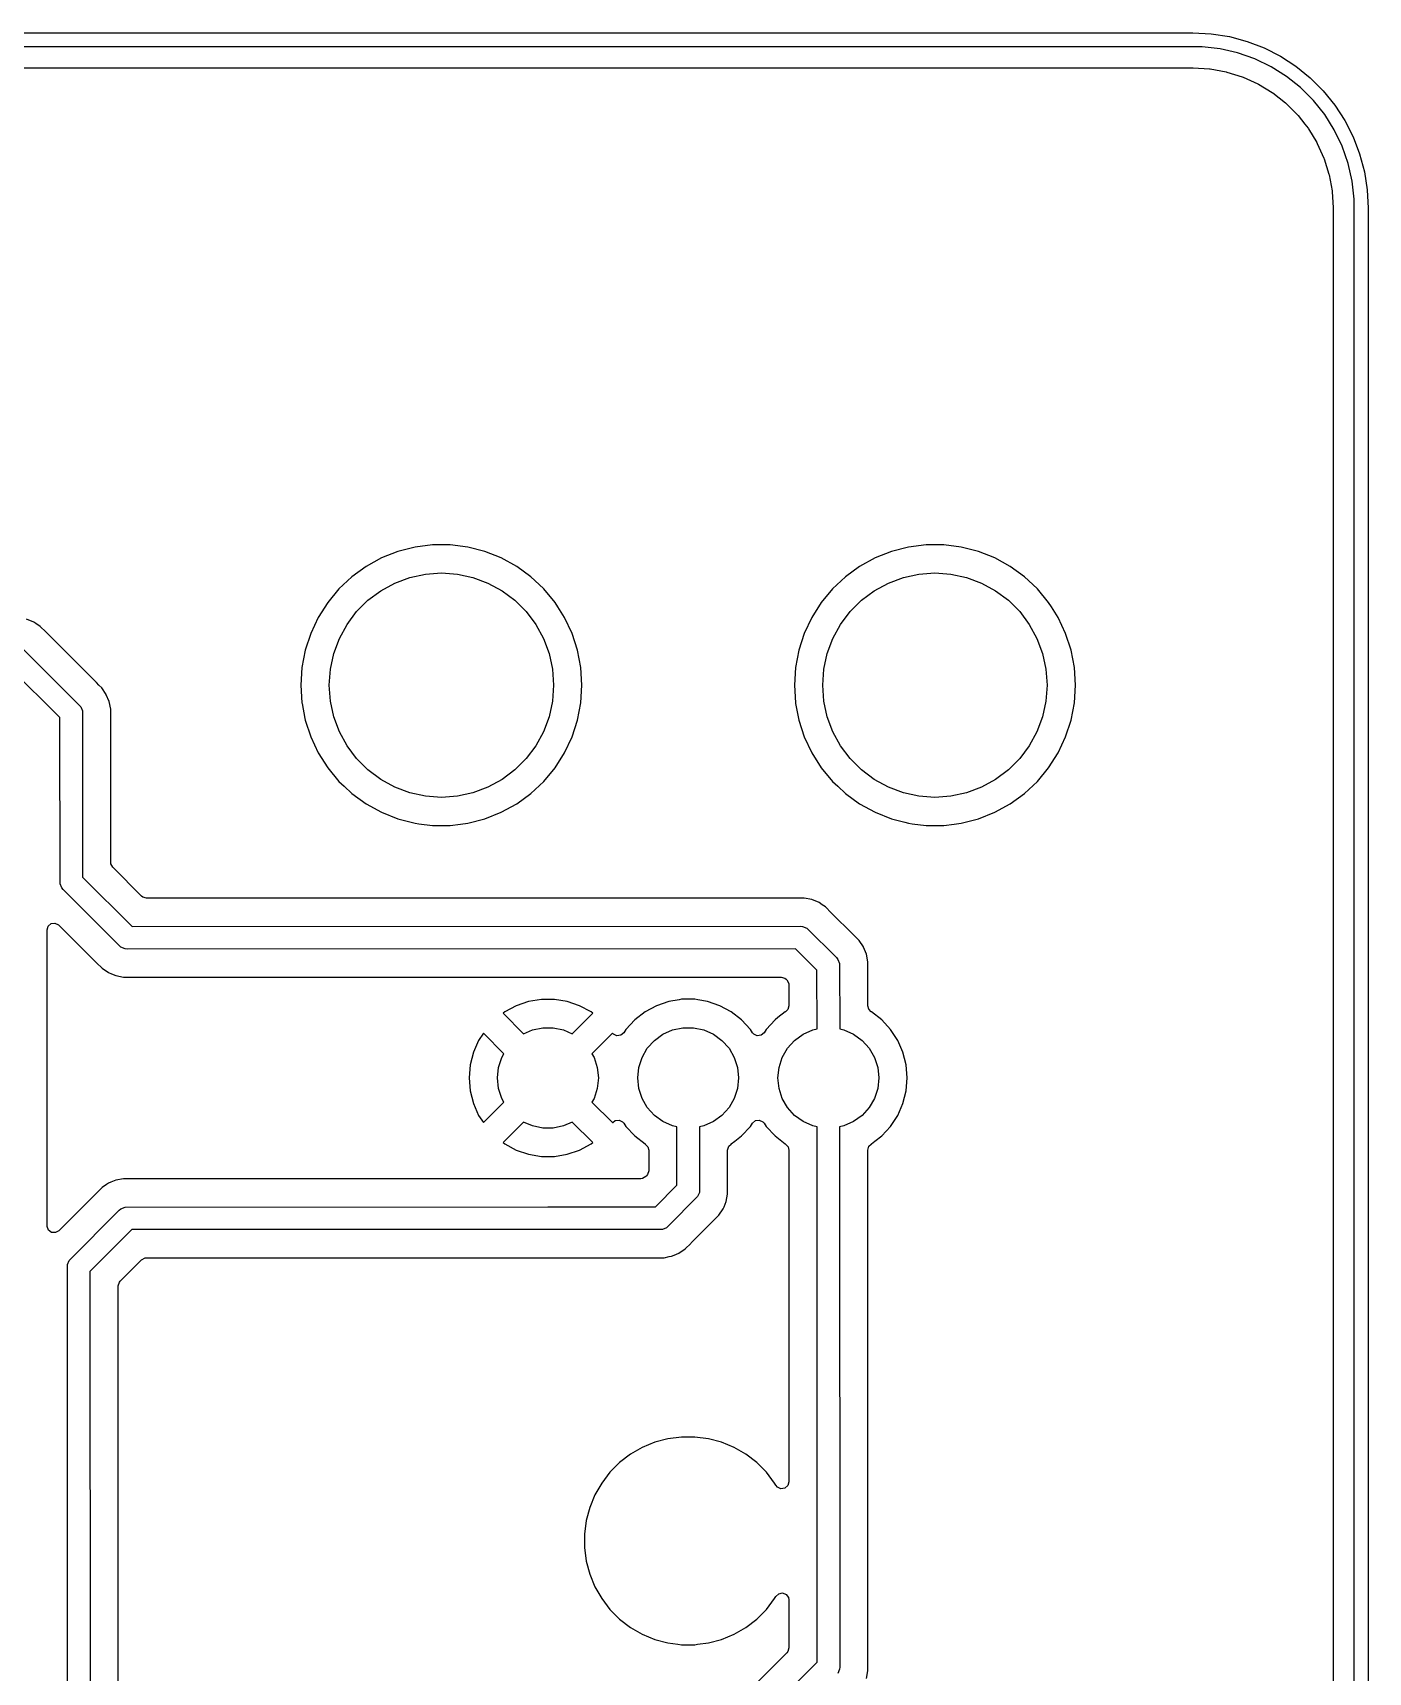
# Model space of a CAD drawing. Extents: x -25 to 25, y -54 to 54.
# Drawn here: x 1.31 to 25.12, y 24.91 to 54.12 of the extents above; entities that cross this region are included whole.
import ezdxf

# ---------------------------------------------------------------- set-up
doc = ezdxf.new("R2010")
doc.units = 0
doc.layers.add('BLACK', color=7, linetype='CONTINUOUS')

msp = doc.modelspace()

# ---------------------------------------------------------------- linework, layer by layer
at = {"layer": 'BLACK', "linetype": 'CONTINUOUS'}
for p, q in [((-21.989485, 54.1226), (22, 54.125)), ((22, 54.125), (22.326651, 54.107881)), ((22.326651, 54.107881), (22.649724, 54.056711)), ((22.649724, 54.056711), (22.965678, 53.972052)), ((21.989484, 53.877401), (-22, 53.875)), ((22, 53.875), (21.989484, 53.877401)), ((22.161457, 53.875), (22, 53.875)), ((22.482339, 53.838845), (22.161457, 53.875)), ((22.797156, 53.76699), (22.482339, 53.838845)), ((23.101948, 53.660339), (22.797156, 53.76699)), ((22.965678, 53.972052), (23.271052, 53.85483)), ((23.271052, 53.85483), (23.5625, 53.706329)), ((-21.934108, 53.4995), (21.934108, 53.4995)), ((21.934108, 53.4995), (21.996249, 53.4995)), ((21.996249, 53.4995), (22.003736, 53.499274)), ((22.003736, 53.499274), (22.293796, 53.481729)), ((22.293796, 53.481729), (22.308659, 53.479924)), ((22.308659, 53.479924), (22.590798, 53.42822)), ((23.392883, 53.520232), (23.101948, 53.660339)), ((23.666301, 53.348432), (23.392883, 53.520232)), ((23.5625, 53.706329), (23.836829, 53.528178)), ((23.836829, 53.528178), (24.091033, 53.322328)), ((22.590798, 53.42822), (22.605335, 53.424637)), ((22.605335, 53.424637), (22.879172, 53.339305)), ((22.879172, 53.339305), (22.893163, 53.334)), ((22.893163, 53.334), (23.154743, 53.216273)), ((23.154743, 53.216273), (23.167989, 53.20932)), ((23.167989, 53.20932), (23.413465, 53.060925)), ((23.918765, 53.147099), (23.666301, 53.348432)), ((24.091033, 53.322328), (24.322328, 53.091033)), ((23.413465, 53.060925), (23.425776, 53.052427)), ((23.425776, 53.052427), (23.651573, 52.875527)), ((24.147099, 52.918765), (23.918765, 53.147099)), ((24.348432, 52.666301), (24.147099, 52.918765)), ((24.322328, 53.091033), (24.528178, 52.836829)), ((23.651573, 52.875527), (23.662781, 52.865597)), ((23.662781, 52.865597), (23.865596, 52.662782)), ((23.865596, 52.662782), (23.875526, 52.651574)), ((23.875526, 52.651574), (23.995481, 52.498462)), ((24.520232, 52.392883), (24.348432, 52.666301)), ((24.528178, 52.836829), (24.706329, 52.5625)), ((23.995481, 52.498462), (24.052422, 52.425783)), ((24.052422, 52.425783), (24.060928, 52.41346)), ((24.060928, 52.41346), (24.209316, 52.167996)), ((24.660339, 52.101948), (24.520232, 52.392883)), ((24.706329, 52.5625), (24.85483, 52.271052)), ((24.209316, 52.167996), (24.216275, 52.154737)), ((24.216275, 52.154737), (24.333997, 51.893169)), ((24.76699, 51.797156), (24.660339, 52.101948)), ((24.85483, 52.271052), (24.972052, 51.965678)), ((24.333997, 51.893169), (24.339306, 51.879168)), ((24.339306, 51.879168), (24.424635, 51.605337)), ((24.838845, 51.482339), (24.76699, 51.797156)), ((24.972052, 51.965678), (25.056711, 51.649724)), ((24.424635, 51.605337), (24.428219, 51.590799)), ((24.428219, 51.590799), (24.479923, 51.30866)), ((24.875, 51.161457), (24.838845, 51.482339)), ((25.056711, 51.649724), (25.107881, 51.326651)), ((24.479923, 51.30866), (24.481728, 51.293795)), ((24.481728, 51.293795), (24.499274, 51.003737)), ((24.875, 51), (24.875, 51.161457)), ((25.107881, 51.326651), (25.125, 51)), ((24.499274, 51.003737), (24.4995, 50.99625)), ((24.4995, 50.99625), (24.4995, -50.996249)), ((24.877401, -50.989479), (24.875, 51)), ((25.125, 51), (25.122598, 50.98948)), ((25.122598, 50.98948), (25.125, -51)), ((8.44267, 45.0005), (8.130536, 44.961068)), ((8.442682, 45.0005), (8.44267, 45.0005)), ((8.757318, 45.0005), (8.442682, 45.0005)), ((8.757329, 45.0005), (8.757318, 45.0005)), ((9.069463, 44.961068), (8.757329, 45.0005)), ((17.24267, 45.0005), (16.930536, 44.961068)), ((17.242682, 45.0005), (17.24267, 45.0005)), ((17.557318, 45.0005), (17.242682, 45.0005)), ((17.557329, 45.0005), (17.557318, 45.0005)), ((17.869463, 44.961068), (17.557329, 45.0005)), ((7.533241, 44.766998), (7.257516, 44.615416)), ((7.533242, 44.766999), (7.533241, 44.766998)), ((7.825771, 44.882819), (7.533242, 44.766999)), ((7.825774, 44.88282), (7.825771, 44.882819)), ((8.130523, 44.961066), (7.825774, 44.88282)), ((8.130536, 44.961068), (8.130523, 44.961066)), ((9.069476, 44.961066), (9.069463, 44.961068)), ((9.374225, 44.88282), (9.069476, 44.961066)), ((9.374228, 44.882819), (9.374225, 44.88282)), ((9.666757, 44.766999), (9.374228, 44.882819)), ((9.666758, 44.766998), (9.666757, 44.766999)), ((9.666763, 44.766996), (9.666758, 44.766998)), ((9.666766, 44.766994), (9.666763, 44.766996)), ((9.942484, 44.615416), (9.666766, 44.766994)), ((16.333241, 44.766998), (16.057516, 44.615416)), ((16.333242, 44.766999), (16.333241, 44.766998)), ((16.625771, 44.882819), (16.333242, 44.766999)), ((16.625774, 44.88282), (16.625771, 44.882819)), ((16.930523, 44.961066), (16.625774, 44.88282)), ((16.930536, 44.961068), (16.930523, 44.961066)), ((17.869476, 44.961066), (17.869463, 44.961068)), ((18.174225, 44.88282), (17.869476, 44.961066)), ((18.174228, 44.882819), (18.174225, 44.88282)), ((18.466757, 44.766999), (18.174228, 44.882819)), ((18.466758, 44.766998), (18.466757, 44.766999)), ((18.466763, 44.766996), (18.466758, 44.766998)), ((18.466766, 44.766994), (18.466763, 44.766996)), ((18.742484, 44.615416), (18.466766, 44.766994)), ((7.002968, 44.430477), (6.773608, 44.215093)), ((7.002978, 44.430485), (7.002968, 44.430477)), ((7.257504, 44.615409), (7.002978, 44.430485)), ((7.257516, 44.615416), (7.257504, 44.615409)), ((7.76917, 44.319264), (8.036535, 44.418986)), ((8.036535, 44.418986), (8.31537, 44.479643)), ((8.31537, 44.479643), (8.6, 44.5)), ((8.6, 44.5), (8.88463, 44.479643)), ((8.88463, 44.479643), (9.163465, 44.418986)), ((9.163465, 44.418986), (9.43083, 44.319264)), ((9.942488, 44.615414), (9.942484, 44.615416)), ((9.942495, 44.615409), (9.942488, 44.615414)), ((10.197021, 44.430485), (9.942495, 44.615409)), ((10.197027, 44.43048), (10.197021, 44.430485)), ((10.19703, 44.430478), (10.197027, 44.43048)), ((10.419917, 44.221173), (10.19703, 44.430478)), ((15.802968, 44.430477), (15.573608, 44.215093)), ((15.802978, 44.430485), (15.802968, 44.430477)), ((16.057504, 44.615409), (15.802978, 44.430485)), ((16.057516, 44.615416), (16.057504, 44.615409)), ((16.56917, 44.319264), (16.836535, 44.418986)), ((16.836535, 44.418986), (17.11537, 44.479643)), ((17.11537, 44.479643), (17.4, 44.5)), ((17.4, 44.5), (17.68463, 44.479643)), ((17.68463, 44.479643), (17.963465, 44.418986)), ((17.963465, 44.418986), (18.23083, 44.319264)), ((18.742488, 44.615414), (18.742484, 44.615416)), ((18.742495, 44.615409), (18.742488, 44.615414)), ((18.997021, 44.430485), (18.742495, 44.615409)), ((18.997027, 44.43048), (18.997021, 44.430485)), ((18.99703, 44.430478), (18.997027, 44.43048)), ((19.219917, 44.221173), (18.99703, 44.430478)), ((6.773606, 44.215091), (6.573054, 43.972666)), ((6.773608, 44.215093), (6.773606, 44.215091)), ((7.290279, 44.011499), (7.518718, 44.182507)), ((7.518718, 44.182507), (7.76917, 44.319264)), ((9.43083, 44.319264), (9.681282, 44.182507)), ((9.681282, 44.182507), (9.909721, 44.011499)), ((10.426391, 44.215093), (10.419917, 44.221173)), ((10.426393, 44.215091), (10.426391, 44.215093)), ((10.626945, 43.972666), (10.426393, 44.215091)), ((15.573606, 44.215091), (15.373054, 43.972666)), ((15.573608, 44.215093), (15.573606, 44.215091)), ((16.090279, 44.011499), (16.318718, 44.182507)), ((16.318718, 44.182507), (16.56917, 44.319264)), ((18.23083, 44.319264), (18.481282, 44.182507)), ((18.481282, 44.182507), (18.709721, 44.011499)), ((19.226391, 44.215093), (19.219917, 44.221173)), ((19.226393, 44.215091), (19.226391, 44.215093)), ((19.426945, 43.972666), (19.226393, 44.215091)), ((6.573051, 43.972662), (6.404464, 43.70701)), ((6.573054, 43.972666), (6.573051, 43.972662)), ((7.088501, 43.809721), (7.290279, 44.011499)), ((9.909721, 44.011499), (10.111499, 43.809721)), ((10.626948, 43.972662), (10.626945, 43.972666)), ((10.675903, 43.895521), (10.626948, 43.972662)), ((10.795537, 43.707007), (10.675903, 43.895521)), ((15.373051, 43.972662), (15.204464, 43.70701)), ((15.373054, 43.972666), (15.373051, 43.972662)), ((15.888501, 43.809721), (16.090279, 44.011499)), ((18.709721, 44.011499), (18.911499, 43.809721)), ((19.426948, 43.972662), (19.426945, 43.972666)), ((19.475903, 43.895521), (19.426948, 43.972662)), ((19.595537, 43.707007), (19.475903, 43.895521)), ((1.333323, 43.623614), (1.205264, 43.676657)), ((1.368643, 43.600014), (1.333323, 43.623614)), ((1.448583, 43.5466), (1.368643, 43.600014)), ((1.5466, 43.448583), (1.448583, 43.5466)), ((6.404461, 43.707004), (6.270499, 43.422322)), ((6.404464, 43.70701), (6.404461, 43.707004)), ((6.780736, 43.33083), (6.917493, 43.581282)), ((6.917493, 43.581282), (7.088501, 43.809721)), ((10.111499, 43.809721), (10.282507, 43.581282)), ((10.282507, 43.581282), (10.419264, 43.33083)), ((10.929503, 43.422315), (10.795537, 43.707007)), ((15.204461, 43.707004), (15.070499, 43.422322)), ((15.204464, 43.70701), (15.204461, 43.707004)), ((15.580736, 43.33083), (15.717493, 43.581282)), ((15.717493, 43.581282), (15.888501, 43.809721)), ((18.911499, 43.809721), (19.082507, 43.581282)), ((19.082507, 43.581282), (19.219264, 43.33083)), ((19.729503, 43.422315), (19.595537, 43.707007)), ((1.5466, 43.448582), (1.5466, 43.448583)), ((1.553667, 43.441515), (1.5466, 43.448582)), ((1.553669, 43.441513), (1.553667, 43.441516)), ((1.553667, 43.441516), (1.553667, 43.441515)), ((2.448582, 42.546601), (1.553669, 43.441513)), ((6.270497, 43.422317), (6.17327, 43.123084)), ((6.270499, 43.422322), (6.270497, 43.422317)), ((6.681014, 43.063465), (6.780736, 43.33083)), ((10.419264, 43.33083), (10.518986, 43.063465)), ((11.026731, 43.123079), (10.929503, 43.422315)), ((15.070497, 43.422317), (14.97327, 43.123084)), ((15.070499, 43.422322), (15.070497, 43.422317)), ((15.481014, 43.063465), (15.580736, 43.33083)), ((19.219264, 43.33083), (19.318986, 43.063465)), ((19.826731, 43.123079), (19.729503, 43.422315)), ((1.112892, 43.168955), (2.143684, 42.143684)), ((6.17327, 43.123084), (6.114311, 42.814012)), ((6.620357, 42.78463), (6.681014, 43.063465)), ((10.518986, 43.063465), (10.579643, 42.78463)), ((11.085688, 42.814015), (11.026731, 43.123079)), ((14.97327, 43.123084), (14.914311, 42.814012)), ((15.420357, 42.78463), (15.481014, 43.063465)), ((19.318986, 43.063465), (19.379643, 42.78463)), ((19.885688, 42.814015), (19.826731, 43.123079)), ((1.796901, 41.920769), (0.912352, 42.80058)), ((6.11431, 42.814005), (6.094556, 42.500006)), ((6.114311, 42.814012), (6.11431, 42.814005)), ((6.6, 42.5), (6.620357, 42.78463)), ((10.579643, 42.78463), (10.6, 42.5)), ((11.085688, 42.814012), (11.085688, 42.814015)), ((11.085689, 42.814005), (11.085688, 42.814012)), ((11.105444, 42.500006), (11.085689, 42.814005)), ((14.91431, 42.814005), (14.894556, 42.500006)), ((14.914311, 42.814012), (14.91431, 42.814005)), ((15.4, 42.5), (15.420357, 42.78463)), ((19.379643, 42.78463), (19.4, 42.5)), ((19.885688, 42.814012), (19.885688, 42.814015)), ((19.885689, 42.814005), (19.885688, 42.814012)), ((19.905444, 42.500006), (19.885689, 42.814005)), ((2.448583, 42.5466), (2.448582, 42.546601)), ((2.495177, 42.500006), (2.448583, 42.5466)), ((2.5466, 42.448583), (2.495177, 42.500006)), ((2.623611, 42.333327), (2.5466, 42.448583)), ((6.094556, 42.500006), (6.094556, 42.499995)), ((6.094556, 42.499995), (6.11431, 42.185996)), ((6.620357, 42.21537), (6.6, 42.5)), ((10.6, 42.5), (10.579643, 42.21537)), ((11.085689, 42.185996), (11.105444, 42.499995)), ((11.105444, 42.499995), (11.105444, 42.500006)), ((14.894556, 42.500006), (14.894556, 42.499995)), ((14.894556, 42.499995), (14.91431, 42.185996)), ((15.420357, 42.21537), (15.4, 42.5)), ((19.4, 42.5), (19.379643, 42.21537)), ((19.885689, 42.185996), (19.905444, 42.499995)), ((19.905444, 42.499995), (19.905444, 42.500006)), ((2.143684, 42.143684), (2.168955, 42.112892)), ((2.168955, 42.112892), (2.199296, 42.039642)), ((2.623611, 42.333326), (2.623611, 42.333327)), ((2.623611, 42.333324), (2.623611, 42.333326)), ((2.624292, 42.332306), (2.623611, 42.333324)), ((2.625935, 42.327715), (2.624292, 42.332306)), ((2.676658, 42.205261), (2.625935, 42.327715)), ((2.676658, 42.205257), (2.676658, 42.205261)), ((2.676659, 42.205256), (2.676658, 42.205257)), ((2.703701, 42.069311), (2.676659, 42.205256)), ((6.11431, 42.185996), (6.114311, 42.185989)), ((6.114311, 42.185989), (6.116488, 42.174579)), ((6.116488, 42.174579), (6.167656, 41.906343)), ((6.681014, 41.936535), (6.620357, 42.21537)), ((10.579643, 42.21537), (10.518986, 41.936535)), ((11.026731, 41.876921), (11.085688, 42.185985)), ((11.085688, 42.185985), (11.085689, 42.185996)), ((14.91431, 42.185996), (14.914311, 42.185989)), ((14.914311, 42.185989), (14.916488, 42.174579)), ((14.916488, 42.174579), (14.967656, 41.906343)), ((15.481014, 41.936535), (15.420357, 42.21537)), ((19.379643, 42.21537), (19.318986, 41.936535)), ((19.826731, 41.876921), (19.885688, 42.185985)), ((19.885688, 42.185985), (19.885689, 42.185996)), ((1.800704, 38.960358), (1.796901, 41.920769)), ((2.199296, 42.039642), (2.203098, 39.079232)), ((2.7037, 41.924557), (2.703701, 41.924578)), ((2.7037, 39.342845), (2.7037, 41.924557)), ((2.703701, 41.924578), (2.703701, 42.069311)), ((6.167656, 41.906343), (6.17327, 41.876917)), ((6.17327, 41.876917), (6.270497, 41.577684)), ((6.780736, 41.66917), (6.681014, 41.936535)), ((10.518986, 41.936535), (10.419264, 41.66917)), ((10.929503, 41.577685), (11.026731, 41.876921)), ((14.967656, 41.906343), (14.97327, 41.876917)), ((14.97327, 41.876917), (15.070497, 41.577684)), ((15.580736, 41.66917), (15.481014, 41.936535)), ((19.318986, 41.936535), (19.219264, 41.66917)), ((19.729503, 41.577685), (19.826731, 41.876921)), ((6.270497, 41.577684), (6.270499, 41.577679)), ((6.270499, 41.577679), (6.404461, 41.292997)), ((6.917493, 41.418718), (6.780736, 41.66917)), ((10.419264, 41.66917), (10.282507, 41.418718)), ((10.795537, 41.292993), (10.929503, 41.577685)), ((15.070497, 41.577684), (15.070499, 41.577679)), ((15.070499, 41.577679), (15.204461, 41.292997)), ((15.717493, 41.418718), (15.580736, 41.66917)), ((19.219264, 41.66917), (19.082507, 41.418718)), ((19.595537, 41.292993), (19.729503, 41.577685)), ((6.404461, 41.292997), (6.404464, 41.292991)), ((6.404464, 41.292991), (6.573051, 41.027339)), ((7.088501, 41.190279), (6.917493, 41.418718)), ((10.282507, 41.418718), (10.111499, 41.190279)), ((10.626947, 41.027337), (10.795537, 41.292993)), ((15.204461, 41.292997), (15.204464, 41.292991)), ((15.204464, 41.292991), (15.373051, 41.027339)), ((15.888501, 41.190279), (15.717493, 41.418718)), ((19.082507, 41.418718), (18.911499, 41.190279)), ((19.426947, 41.027337), (19.595537, 41.292993)), ((6.573051, 41.027339), (6.573054, 41.027335)), ((6.573054, 41.027335), (6.773606, 40.78491)), ((7.290279, 40.988501), (7.088501, 41.190279)), ((7.518718, 40.817493), (7.290279, 40.988501)), ((9.909721, 40.988501), (9.681282, 40.817493)), ((10.111499, 41.190279), (9.909721, 40.988501)), ((10.42639, 40.784906), (10.626947, 41.027337)), ((15.373051, 41.027339), (15.373054, 41.027335)), ((15.373054, 41.027335), (15.573606, 40.78491)), ((16.090279, 40.988501), (15.888501, 41.190279)), ((16.318718, 40.817493), (16.090279, 40.988501)), ((18.709721, 40.988501), (18.481282, 40.817493)), ((18.911499, 41.190279), (18.709721, 40.988501)), ((19.22639, 40.784906), (19.426947, 41.027337)), ((6.773606, 40.78491), (6.773608, 40.784908)), ((6.773608, 40.784908), (6.77361, 40.784906)), ((6.77361, 40.784906), (6.865535, 40.698583)), ((6.865535, 40.698583), (7.002968, 40.569524)), ((7.76917, 40.680736), (7.518718, 40.817493)), ((8.036535, 40.581014), (7.76917, 40.680736)), ((9.43083, 40.680736), (9.163465, 40.581014)), ((9.681282, 40.817493), (9.43083, 40.680736)), ((10.19703, 40.569522), (10.42639, 40.784906)), ((15.573606, 40.78491), (15.573608, 40.784908)), ((15.573608, 40.784908), (15.57361, 40.784906)), ((15.57361, 40.784906), (15.665535, 40.698583)), ((15.665535, 40.698583), (15.802968, 40.569524)), ((16.56917, 40.680736), (16.318718, 40.817493)), ((16.836535, 40.581014), (16.56917, 40.680736)), ((18.23083, 40.680736), (17.963465, 40.581014)), ((18.481282, 40.817493), (18.23083, 40.680736)), ((18.99703, 40.569522), (19.22639, 40.784906)), ((7.002968, 40.569524), (7.002978, 40.569516)), ((7.002978, 40.569516), (7.257504, 40.384592)), ((7.257504, 40.384592), (7.257509, 40.38459)), ((7.257509, 40.38459), (7.257516, 40.384584)), ((7.257516, 40.384584), (7.533234, 40.233006)), ((8.31537, 40.520357), (8.036535, 40.581014)), ((8.6, 40.5), (8.31537, 40.520357)), ((8.88463, 40.520357), (8.6, 40.5)), ((9.163465, 40.581014), (8.88463, 40.520357)), ((9.666766, 40.233006), (9.942484, 40.384584)), ((9.942484, 40.384584), (10.19703, 40.569522)), ((15.802968, 40.569524), (15.802978, 40.569516)), ((15.802978, 40.569516), (16.057504, 40.384592)), ((16.057504, 40.384592), (16.057509, 40.38459)), ((16.057509, 40.38459), (16.057516, 40.384584)), ((16.057516, 40.384584), (16.333234, 40.233006)), ((17.11537, 40.520357), (16.836535, 40.581014)), ((17.4, 40.5), (17.11537, 40.520357)), ((17.68463, 40.520357), (17.4, 40.5)), ((17.963465, 40.581014), (17.68463, 40.520357)), ((18.466766, 40.233006), (18.742484, 40.384584)), ((18.742484, 40.384584), (18.99703, 40.569522)), ((7.533234, 40.233006), (7.533239, 40.233004)), ((7.533239, 40.233004), (7.533241, 40.233003)), ((7.533241, 40.233003), (7.533242, 40.233002)), ((7.533242, 40.233002), (7.825771, 40.117182)), ((7.825771, 40.117182), (7.825774, 40.117181)), ((7.825774, 40.117181), (8.062723, 40.056343)), ((8.062723, 40.056343), (8.130527, 40.038934)), ((8.130527, 40.038934), (8.19601, 40.030662)), ((8.19601, 40.030662), (8.44267, 39.999501)), ((8.943593, 40.023032), (9.069473, 40.038934)), ((9.069473, 40.038934), (9.374225, 40.117181)), ((9.374225, 40.117181), (9.374228, 40.117182)), ((9.374228, 40.117182), (9.666757, 40.233002)), ((9.666756, 40.233003), (9.666766, 40.233006)), ((9.666758, 40.233003), (9.666756, 40.233003)), ((9.666757, 40.233002), (9.666758, 40.233003)), ((16.333234, 40.233006), (16.333239, 40.233004)), ((16.333239, 40.233004), (16.333241, 40.233003)), ((16.333241, 40.233003), (16.333242, 40.233002)), ((16.333242, 40.233002), (16.625771, 40.117182)), ((16.625771, 40.117182), (16.625774, 40.117181)), ((16.625774, 40.117181), (16.862723, 40.056343)), ((16.862723, 40.056343), (16.930527, 40.038934)), ((16.930527, 40.038934), (16.99601, 40.030662)), ((16.99601, 40.030662), (17.24267, 39.999501)), ((17.743593, 40.023032), (17.869473, 40.038934)), ((17.869473, 40.038934), (18.174225, 40.117181)), ((18.174225, 40.117181), (18.174228, 40.117182)), ((18.174228, 40.117182), (18.466757, 40.233002)), ((18.466756, 40.233003), (18.466766, 40.233006)), ((18.466758, 40.233003), (18.466756, 40.233003)), ((18.466757, 40.233002), (18.466758, 40.233003)), ((8.44267, 39.999501), (8.442679, 39.999501)), ((8.442679, 39.999501), (8.442682, 39.9995)), ((8.442682, 39.9995), (8.442684, 39.9995)), ((8.442684, 39.9995), (8.757316, 39.9995)), ((8.757316, 39.9995), (8.757318, 39.9995)), ((8.757318, 39.9995), (8.757321, 39.999501)), ((8.757321, 39.999501), (8.757329, 39.999501)), ((8.757329, 39.999501), (8.943593, 40.023032)), ((17.24267, 39.999501), (17.242679, 39.999501)), ((17.242679, 39.999501), (17.242682, 39.9995)), ((17.242682, 39.9995), (17.242684, 39.9995)), ((17.242684, 39.9995), (17.557316, 39.9995)), ((17.557316, 39.9995), (17.557318, 39.9995)), ((17.557318, 39.9995), (17.557321, 39.999501)), ((17.557321, 39.999501), (17.557329, 39.999501)), ((17.557329, 39.999501), (17.743593, 40.023032)), ((2.706534, 39.316487), (2.7037, 39.342845)), ((2.740019, 39.255164), (2.706534, 39.316487)), ((3.255164, 38.740019), (2.740019, 39.255164)), ((1.800704, 38.960357), (1.800704, 38.960358)), ((1.831045, 38.887108), (1.800704, 38.960357)), ((1.856316, 38.856316), (1.831045, 38.887108)), ((2.203098, 39.079232), (3.087731, 38.199338)), ((2.887108, 37.831045), (1.856316, 38.856316)), ((3.275806, 38.723385), (3.255164, 38.740019)), ((3.342845, 38.7037), (3.275806, 38.723385)), ((14.924558, 38.7037), (3.342845, 38.7037)), ((14.924578, 38.703701), (14.924558, 38.7037)), ((14.930692, 38.703701), (14.924578, 38.703701)), ((15.069308, 38.703701), (14.930692, 38.703701)), ((15.06931, 38.703701), (15.069308, 38.703701)), ((15.205194, 38.676672), (15.06931, 38.703701)), ((15.205194, 38.676671), (15.205194, 38.676672)), ((15.205256, 38.676659), (15.205194, 38.676671)), ((15.205265, 38.676656), (15.205256, 38.676659)), ((15.333325, 38.623612), (15.205265, 38.676656)), ((15.333327, 38.623611), (15.333325, 38.623612)), ((15.390955, 38.585106), (15.333327, 38.623611)), ((15.448585, 38.546599), (15.390955, 38.585106)), ((15.55092, 38.444264), (15.448585, 38.546599)), ((15.55094, 38.444242), (15.55092, 38.444264)), ((15.945456, 38.049726), (15.55094, 38.444242)), ((1.5687, 38.136756), (1.588385, 38.203795)), ((1.5687, 32.863245), (1.5687, 38.136756)), ((1.588385, 38.203795), (1.641189, 38.24955)), ((1.641189, 38.24955), (1.710347, 38.259494)), ((1.710347, 38.259494), (1.773903, 38.230469)), ((1.773903, 38.230469), (1.780377, 38.224441)), ((1.780377, 38.224441), (2.453399, 37.551418)), ((3.087731, 38.199338), (15, 38.2032)), ((15, 38.2032), (15.039642, 38.199296)), ((15.039642, 38.199296), (15.039643, 38.199296)), ((15.039643, 38.199296), (15.112892, 38.168955)), ((15.112892, 38.168955), (15.643684, 37.643684)), ((15.945487, 38.049697), (15.945456, 38.049726)), ((16.046598, 37.948586), (15.945487, 38.049697)), ((2.960358, 37.800704), (2.887108, 37.831045)), ((3, 37.7968), (2.960358, 37.800704)), ((14.912554, 37.800663), (3, 37.7968)), ((15.296952, 37.420263), (14.912554, 37.800663)), ((16.0466, 37.948583), (16.046598, 37.948586)), ((16.123611, 37.833327), (16.0466, 37.948583)), ((16.123611, 37.833326), (16.123611, 37.833327)), ((16.124293, 37.832305), (16.123611, 37.833326)), ((16.12594, 37.827702), (16.124293, 37.832305)), ((16.176658, 37.705262), (16.12594, 37.827702)), ((16.176659, 37.705255), (16.176658, 37.705262)), ((16.2037, 37.569313), (16.176659, 37.705255)), ((2.453399, 37.551418), (2.4534, 37.551417)), ((2.4534, 37.551417), (2.551417, 37.4534)), ((2.551417, 37.4534), (2.666673, 37.376389)), ((15.298958, 36.372334), (15.296952, 37.420263)), ((15.643684, 37.643684), (15.668954, 37.612893)), ((15.668954, 37.612893), (15.668955, 37.612892)), ((15.668955, 37.612892), (15.699296, 37.539642)), ((15.699296, 37.539642), (15.70153, 36.37223)), ((16.203701, 37.569311), (16.2037, 37.569313)), ((16.2037, 37.424557), (16.203701, 37.424578)), ((16.2037, 36.785494), (16.2037, 37.424557)), ((16.203701, 37.424578), (16.203701, 37.569311)), ((2.666673, 37.376389), (2.71972, 37.354417)), ((2.71972, 37.354417), (2.794739, 37.323342)), ((2.794739, 37.323342), (2.794741, 37.323342)), ((2.794741, 37.323342), (2.794743, 37.323341)), ((2.794743, 37.323341), (2.930689, 37.296299)), ((2.930689, 37.296299), (2.930692, 37.296299)), ((2.930692, 37.296299), (3.075423, 37.296299)), ((3.075423, 37.296299), (3.075443, 37.2963)), ((3.075443, 37.2963), (14.657156, 37.2963)), ((14.657156, 37.2963), (14.724195, 37.276615)), ((14.724195, 37.276615), (14.744837, 37.259981)), ((14.744837, 37.259981), (14.759981, 37.244837)), ((14.759981, 37.244837), (14.793466, 37.183514)), ((14.793466, 37.183514), (14.7963, 37.157156)), ((14.7963, 37.157156), (14.7963, 36.785494)), ((10.155139, 36.861812), (9.935706, 36.78648)), ((10.383993, 36.9), (10.155139, 36.861812)), ((10.616007, 36.9), (10.383993, 36.9)), ((10.84486, 36.861812), (10.616007, 36.9)), ((11.064293, 36.78648), (10.84486, 36.861812)), ((12.655015, 36.862298), (12.435504, 36.786939)), ((12.838164, 36.89286), (12.655015, 36.862298)), ((12.883951, 36.9005), (12.838164, 36.89286)), ((13.116049, 36.9005), (12.883951, 36.9005)), ((13.173282, 36.89095), (13.116049, 36.9005)), ((13.344984, 36.862298), (13.173282, 36.89095)), ((13.564495, 36.786939), (13.344984, 36.862298)), ((9.73165, 36.676051), (9.7012, 36.652353)), ((9.7012, 36.652353), (10.066696, 36.286857)), ((9.935697, 36.786477), (9.73165, 36.676051)), ((9.935706, 36.78648), (9.935697, 36.786477)), ((10.933302, 36.286858), (11.298797, 36.652353)), ((11.064302, 36.786477), (11.064293, 36.78648)), ((11.268354, 36.676049), (11.064302, 36.786477)), ((11.26836, 36.676045), (11.268354, 36.676049)), ((11.298797, 36.652355), (11.26836, 36.676045)), ((11.298797, 36.652353), (11.298797, 36.652355)), ((12.048219, 36.533916), (11.891018, 36.36315)), ((12.048222, 36.533919), (12.048219, 36.533916)), ((12.231365, 36.676465), (12.048222, 36.533919)), ((12.231371, 36.676469), (12.231365, 36.676465)), ((12.435495, 36.786936), (12.231371, 36.676469)), ((12.435504, 36.786939), (12.435495, 36.786936)), ((13.564504, 36.786936), (13.564495, 36.786939)), ((13.768628, 36.676469), (13.564504, 36.786936)), ((13.768634, 36.676465), (13.768628, 36.676469)), ((13.951777, 36.533919), (13.768634, 36.676465)), ((13.951779, 36.533917), (13.951777, 36.533919)), ((13.951784, 36.533913), (13.951779, 36.533917)), ((14.108979, 36.363153), (13.951784, 36.533913)), ((14.548217, 36.533914), (14.391015, 36.363146)), ((14.600381, 36.574515), (14.548217, 36.533914)), ((14.731374, 36.67647), (14.600381, 36.574515)), ((14.731376, 36.676472), (14.731374, 36.67647)), ((14.735671, 36.679277), (14.731376, 36.676472)), ((14.776615, 36.718455), (14.735182, 36.680025)), ((14.735182, 36.680025), (14.735671, 36.679277)), ((14.7963, 36.785494), (14.776615, 36.718455)), ((16.219091, 36.72566), (16.2037, 36.785494)), ((16.264916, 36.680177), (16.219091, 36.72566)), ((16.264329, 36.679277), (16.264916, 36.680177)), ((16.268617, 36.676475), (16.264329, 36.679277)), ((16.268626, 36.67647), (16.268617, 36.676475)), ((16.451784, 36.533913), (16.268626, 36.67647)), ((16.608979, 36.363153), (16.451784, 36.533913)), ((9.348811, 36.297635), (9.264516, 36.16861)), ((9.715353, 35.931093), (9.348811, 36.297635)), ((10.066696, 36.286857), (10.221885, 36.355951)), ((10.221885, 36.355951), (10.405924, 36.39507)), ((10.405924, 36.39507), (10.594076, 36.39507)), ((10.594076, 36.39507), (10.778115, 36.355951)), ((10.778115, 36.355951), (10.933302, 36.286858)), ((11.651186, 36.297635), (11.284645, 35.931095)), ((11.653084, 36.297438), (11.651186, 36.297635)), ((11.667796, 36.28046), (11.653084, 36.297438)), ((11.731132, 36.250958), (11.667796, 36.28046)), ((11.800363, 36.260382), (11.731132, 36.250958)), ((11.85351, 36.305738), (11.800363, 36.260382)), ((11.891018, 36.36315), (11.85351, 36.305738)), ((12.397782, 36.16883), (12.55, 36.279423)), ((12.55, 36.279423), (12.721885, 36.355951)), ((12.721885, 36.355951), (12.905924, 36.39507)), ((12.905924, 36.39507), (13.094076, 36.39507)), ((13.094076, 36.39507), (13.278115, 36.355951)), ((13.278115, 36.355951), (13.45, 36.279423)), ((13.45, 36.279423), (13.602218, 36.16883)), ((14.108982, 36.363148), (14.108979, 36.363153)), ((14.108984, 36.363146), (14.108982, 36.363148)), ((14.146192, 36.306196), (14.108984, 36.363146)), ((14.168095, 36.280918), (14.146192, 36.306196)), ((14.23143, 36.251416), (14.168095, 36.280918)), ((14.300662, 36.260839), (14.23143, 36.251416)), ((14.353808, 36.306196), (14.300662, 36.260839)), ((14.391015, 36.363146), (14.353808, 36.306196)), ((14.897782, 36.16883), (15.05, 36.279423)), ((15.05, 36.279423), (15.221885, 36.355951)), ((15.221885, 36.355951), (15.298958, 36.372334)), ((15.70153, 36.37223), (15.778115, 36.355951)), ((15.778115, 36.355951), (15.95, 36.279423)), ((15.95, 36.279423), (16.102218, 36.16883)), ((16.60898, 36.363151), (16.608979, 36.363153)), ((16.608983, 36.363148), (16.60898, 36.363151)), ((16.735924, 36.168849), (16.608983, 36.363148)), ((9.171317, 35.956136), (9.114361, 35.731219)), ((9.264516, 36.16861), (9.171317, 35.956136)), ((12.177809, 35.866063), (12.271885, 36.029007)), ((12.271885, 36.029007), (12.397782, 36.16883)), ((13.602218, 36.16883), (13.728115, 36.029007)), ((13.728115, 36.029007), (13.822191, 35.866063)), ((14.677809, 35.866063), (14.771885, 36.029007)), ((14.771885, 36.029007), (14.897782, 36.16883)), ((16.102218, 36.16883), (16.228115, 36.029007)), ((16.228115, 36.029007), (16.322191, 35.866063)), ((16.829157, 35.956301), (16.735924, 36.168849)), ((16.886133, 35.731309), (16.829157, 35.956301)), ((9.114361, 35.731219), (9.095202, 35.500006)), ((9.6, 35.5), (9.619667, 35.687121)), ((9.619667, 35.687121), (9.677809, 35.866063)), ((9.677809, 35.866063), (9.715353, 35.931093)), ((11.284645, 35.931095), (11.322191, 35.866063)), ((11.322191, 35.866063), (11.380333, 35.687121)), ((11.380333, 35.687121), (11.4, 35.5)), ((12.1, 35.5), (12.119667, 35.687121)), ((12.119667, 35.687121), (12.177809, 35.866063)), ((13.822191, 35.866063), (13.880333, 35.687121)), ((13.880333, 35.687121), (13.9, 35.5)), ((14.6, 35.5), (14.619667, 35.687121)), ((14.619667, 35.687121), (14.677809, 35.866063)), ((16.322191, 35.866063), (16.380333, 35.687121)), ((16.380333, 35.687121), (16.4, 35.5)), ((16.886135, 35.731298), (16.886133, 35.731309)), ((16.9053, 35.500007), (16.886135, 35.731298)), ((9.095202, 35.500006), (9.095202, 35.499995)), ((9.095202, 35.499995), (9.114361, 35.268782)), ((9.619667, 35.312879), (9.6, 35.5)), ((11.4, 35.5), (11.380333, 35.312879)), ((12.119667, 35.312879), (12.1, 35.5)), ((13.9, 35.5), (13.880333, 35.312879)), ((14.619667, 35.312879), (14.6, 35.5)), ((16.4, 35.5), (16.380333, 35.312879)), ((16.886135, 35.268703), (16.9053, 35.499994)), ((16.9053, 35.499994), (16.9053, 35.500007)), ((9.114361, 35.268782), (9.171317, 35.043865)), ((9.348812, 34.702367), (9.715353, 35.068909)), ((9.677809, 35.133937), (9.619667, 35.312879)), ((9.715353, 35.068909), (9.677809, 35.133937)), ((11.322191, 35.133937), (11.284645, 35.068908)), ((11.284645, 35.068908), (11.651186, 34.702367)), ((11.380333, 35.312879), (11.322191, 35.133937)), ((12.177809, 35.133937), (12.119667, 35.312879)), ((12.271885, 34.970993), (12.177809, 35.133937)), ((13.822191, 35.133937), (13.728115, 34.970993)), ((13.880333, 35.312879), (13.822191, 35.133937)), ((14.677809, 35.133937), (14.619667, 35.312879)), ((14.771885, 34.970993), (14.677809, 35.133937)), ((16.322191, 35.133937), (16.228115, 34.970993)), ((16.380333, 35.312879), (16.322191, 35.133937)), ((16.829157, 35.0437), (16.886134, 35.268695)), ((16.886134, 35.268695), (16.886135, 35.268703)), ((9.171317, 35.043865), (9.264515, 34.831394)), ((9.264515, 34.831394), (9.348812, 34.702367)), ((12.397782, 34.83117), (12.271885, 34.970993)), ((12.55, 34.720577), (12.397782, 34.83117)), ((13.602218, 34.83117), (13.45, 34.720577)), ((13.728115, 34.970993), (13.602218, 34.83117)), ((14.897782, 34.83117), (14.771885, 34.970993)), ((15.05, 34.720577), (14.897782, 34.83117)), ((16.102218, 34.83117), (15.95, 34.720577)), ((16.228115, 34.970993), (16.102218, 34.83117)), ((16.608979, 34.636847), (16.735924, 34.831151)), ((16.735924, 34.831151), (16.829157, 35.0437)), ((10.066695, 34.713144), (9.701201, 34.347649)), ((10.221885, 34.644049), (10.066695, 34.713144)), ((10.405924, 34.60493), (10.221885, 34.644049)), ((10.594076, 34.60493), (10.405924, 34.60493)), ((10.778115, 34.644049), (10.594076, 34.60493)), ((10.933304, 34.713144), (10.778115, 34.644049)), ((11.298798, 34.34765), (10.933304, 34.713144)), ((11.651186, 34.702367), (11.655967, 34.702863)), ((11.655967, 34.702863), (11.699036, 34.73962)), ((11.699036, 34.73962), (11.768268, 34.749044)), ((11.768268, 34.749044), (11.831604, 34.719543)), ((11.831604, 34.719543), (11.853509, 34.694263)), ((11.853509, 34.694263), (11.891016, 34.636853)), ((11.891016, 34.636853), (11.891019, 34.636849)), ((11.891019, 34.636849), (11.891021, 34.636847)), ((11.891021, 34.636847), (12.048216, 34.466087)), ((12.721885, 34.644049), (12.55, 34.720577)), ((12.798469, 34.627771), (12.721885, 34.644049)), ((12.800461, 33.587243), (12.798469, 34.627771)), ((13.278115, 34.644049), (13.201041, 34.627667)), ((13.201041, 34.627667), (13.2032, 33.5)), ((13.45, 34.720577), (13.278115, 34.644049)), ((13.951784, 34.466087), (14.108979, 34.636847)), ((14.108979, 34.636847), (14.146191, 34.693804)), ((14.146191, 34.693804), (14.199337, 34.739161)), ((14.199337, 34.739161), (14.268569, 34.748585)), ((14.268569, 34.748585), (14.331904, 34.719083)), ((14.331904, 34.719083), (14.353809, 34.693804)), ((14.353809, 34.693804), (14.391016, 34.636853)), ((14.391016, 34.636853), (14.391019, 34.636849)), ((14.391019, 34.636849), (14.391021, 34.636847)), ((14.391021, 34.636847), (14.548216, 34.466087)), ((15.221885, 34.644049), (15.05, 34.720577)), ((15.297122, 34.628057), (15.221885, 34.644049)), ((15.300656, 25.087726), (15.297122, 34.628057)), ((15.778115, 34.644049), (15.699633, 34.627368)), ((15.699633, 34.627368), (15.7032, 25)), ((15.95, 34.720577), (15.778115, 34.644049)), ((16.451784, 34.466087), (16.608979, 34.636847)), ((9.701201, 34.347649), (9.731649, 34.32395)), ((9.731649, 34.32395), (9.935697, 34.213524)), ((9.935697, 34.213524), (9.935706, 34.213521)), ((9.935706, 34.213521), (10.155139, 34.138189)), ((10.84486, 34.138189), (11.064293, 34.213521)), ((11.064293, 34.213521), (11.064301, 34.213524)), ((11.064301, 34.213524), (11.268355, 34.323953)), ((11.268355, 34.323953), (11.298797, 34.347649)), ((11.298797, 34.347649), (11.298798, 34.34765)), ((12.048216, 34.466087), (12.048219, 34.466085)), ((12.048219, 34.466085), (12.048222, 34.466082)), ((12.048222, 34.466082), (12.231365, 34.323536)), ((12.231365, 34.323536), (12.235666, 34.320726)), ((12.235666, 34.320726), (12.235077, 34.319826)), ((12.235077, 34.319826), (12.280904, 34.274349)), ((12.280904, 34.274349), (12.2963, 34.214506)), ((12.2963, 34.214506), (12.2963, 33.842844)), ((13.7037, 34.214506), (13.723385, 34.281545)), ((13.7037, 33.574445), (13.7037, 34.214506)), ((13.723385, 34.281545), (13.764822, 34.319979)), ((13.764334, 34.320726), (13.768619, 34.323527)), ((13.764822, 34.319979), (13.764334, 34.320726)), ((13.768619, 34.323527), (13.768626, 34.32353)), ((13.768626, 34.32353), (13.76917, 34.323953)), ((13.76917, 34.323953), (13.830129, 34.3714)), ((13.830129, 34.3714), (13.951784, 34.466087)), ((14.548216, 34.466087), (14.548219, 34.466085)), ((14.548219, 34.466085), (14.548222, 34.466082)), ((14.548222, 34.466082), (14.731365, 34.323536)), ((14.731365, 34.323536), (14.735666, 34.320726)), ((14.735666, 34.320726), (14.735077, 34.319826)), ((14.735077, 34.319826), (14.780904, 34.274349)), ((14.780904, 34.274349), (14.7963, 34.214506)), ((14.7963, 34.214506), (14.7963, 28.302491)), ((16.2037, 34.214506), (16.223385, 34.281545)), ((16.2037, 25.074445), (16.2037, 34.214506)), ((16.223385, 34.281545), (16.264822, 34.319979)), ((16.264334, 34.320726), (16.268619, 34.323527)), ((16.264822, 34.319979), (16.264334, 34.320726)), ((16.268619, 34.323527), (16.268626, 34.32353)), ((16.268626, 34.32353), (16.26917, 34.323953)), ((16.26917, 34.323953), (16.330129, 34.3714)), ((16.330129, 34.3714), (16.451784, 34.466087)), ((10.155139, 34.138189), (10.383993, 34.1)), ((10.383993, 34.1), (10.616007, 34.1)), ((10.616007, 34.1), (10.84486, 34.138189)), ((2.666673, 33.623611), (2.62774, 33.597598)), ((2.666674, 33.623612), (2.666673, 33.623611)), ((2.666678, 33.623614), (2.666674, 33.623612)), ((2.70418, 33.639148), (2.666678, 33.623614)), ((2.794736, 33.676658), (2.70418, 33.639148)), ((2.794745, 33.676661), (2.794736, 33.676658)), ((2.930689, 33.703701), (2.794745, 33.676661)), ((2.930692, 33.703701), (2.930689, 33.703701)), ((3.069309, 33.703701), (2.930692, 33.703701)), ((3.075423, 33.703701), (3.069309, 33.703701)), ((3.075443, 33.7037), (3.075423, 33.703701)), ((12.157156, 33.7037), (3.075443, 33.7037)), ((12.183514, 33.706534), (12.157156, 33.7037)), ((12.244837, 33.740019), (12.183514, 33.706534)), ((12.259981, 33.755163), (12.244837, 33.740019)), ((12.276615, 33.775805), (12.259981, 33.755163)), ((12.2963, 33.842844), (12.276615, 33.775805)), ((2.4534, 33.448583), (1.780381, 32.775564)), ((2.502408, 33.497592), (2.4534, 33.448583)), ((2.551416, 33.5466), (2.502408, 33.497592)), ((2.62774, 33.597598), (2.551416, 33.5466)), ((12.420262, 33.203048), (12.800461, 33.587243)), ((13.168955, 33.387108), (12.643684, 32.856316)), ((13.199296, 33.460358), (13.168955, 33.387108)), ((13.2032, 33.5), (13.199296, 33.460358)), ((13.676658, 33.294738), (13.703701, 33.430692)), ((13.703701, 33.574419), (13.7037, 33.574445)), ((13.703701, 33.569309), (13.703701, 33.574419)), ((13.703701, 33.430692), (13.703701, 33.569309)), ((1.966045, 32.247892), (2.856316, 33.143684)), ((2.856316, 33.143684), (2.887108, 33.168955)), ((2.887108, 33.168955), (2.960358, 33.199296)), ((2.960358, 33.199296), (10.5, 33.2032)), ((10.5, 33.2032), (10.53813, 33.199445)), ((10.53813, 33.199445), (12.420262, 33.203048)), ((13.448583, 32.9534), (13.5466, 33.051417)), ((13.5466, 33.051417), (13.623611, 33.166673)), ((13.623611, 33.166673), (13.639595, 33.205262)), ((13.639595, 33.205262), (13.676658, 33.294738)), ((1.569016, 32.854399), (1.5687, 32.863245)), ((1.593433, 32.788935), (1.569016, 32.854399)), ((1.649366, 32.747063), (1.593433, 32.788935)), ((1.719058, 32.742079), (1.649366, 32.747063)), ((1.780381, 32.775564), (1.719058, 32.742079)), ((3.079244, 32.796842), (2.334312, 32.04729)), ((10.460772, 32.800664), (3.079244, 32.796842)), ((10.5, 32.7968), (10.460772, 32.800664)), ((12.539642, 32.800704), (10.5, 32.7968)), ((12.539643, 32.800704), (12.539642, 32.800704)), ((12.612892, 32.831045), (12.539643, 32.800704)), ((12.643684, 32.856316), (12.612892, 32.831045)), ((13.05367, 32.558489), (13.448579, 32.953398)), ((13.448579, 32.953398), (13.448583, 32.9534)), ((12.833327, 32.376389), (12.948583, 32.4534)), ((12.948583, 32.4534), (13.0466, 32.551417)), ((13.0466, 32.551417), (13.046601, 32.551419)), ((13.046601, 32.551419), (13.053667, 32.558485)), ((13.053667, 32.558485), (13.05367, 32.558489)), ((1.9318, 32.135), (1.935704, 32.174642)), ((1.935704, 32.174642), (1.966045, 32.247892)), ((2.875019, 31.879837), (3.255163, 32.259981)), ((3.255163, 32.259981), (3.316486, 32.293466)), ((3.316486, 32.293466), (3.342844, 32.2963)), ((3.342844, 32.2963), (10.430692, 32.2963)), ((10.430692, 32.2963), (12.424558, 32.2963)), ((12.424558, 32.2963), (12.424578, 32.296299)), ((12.424578, 32.296299), (12.430692, 32.296299)), ((12.430692, 32.296299), (12.56931, 32.296299)), ((12.56931, 32.296299), (12.660768, 32.314493)), ((12.660768, 32.314493), (12.705262, 32.323343)), ((12.705262, 32.323343), (12.74795, 32.341025)), ((12.74795, 32.341025), (12.833323, 32.376387)), ((12.833323, 32.376387), (12.833324, 32.376388)), ((12.833324, 32.376388), (12.833327, 32.376389)), ((1.935569, 2.665168), (1.9318, 32.135)), ((2.334312, 32.04729), (2.33807, 2.664444)), ((2.8387, 31.792156), (2.858385, 31.859195)), ((2.858385, 31.859195), (2.875019, 31.879837)), ((2.8387, 13.450006), (2.8387, 31.792156)), ((12.403895, 29.006053), (12.179794, 28.913227)), ((12.638214, 29.068839), (12.403895, 29.006053)), ((12.878711, 29.1005), (12.638214, 29.068839)), ((12.878712, 29.1005), (12.878711, 29.1005)), ((13.121288, 29.1005), (12.878712, 29.1005)), ((13.121289, 29.1005), (13.121288, 29.1005)), ((13.361785, 29.068839), (13.121289, 29.1005)), ((13.596104, 29.006053), (13.361785, 29.068839)), ((13.820205, 28.913227), (13.596104, 29.006053)), ((11.777256, 28.644261), (11.605739, 28.472744)), ((11.777263, 28.644267), (11.777256, 28.644261)), ((11.969706, 28.791933), (11.777263, 28.644267)), ((12.179785, 28.913223), (11.969706, 28.791933)), ((12.179794, 28.913227), (12.179785, 28.913223)), ((13.820212, 28.913224), (13.820205, 28.913227)), ((14.030289, 28.791936), (13.820212, 28.913224)), ((14.030292, 28.791934), (14.030289, 28.791936)), ((14.030293, 28.791933), (14.030292, 28.791934)), ((14.222736, 28.644267), (14.030293, 28.791933)), ((14.222743, 28.644261), (14.222736, 28.644267)), ((14.39426, 28.472744), (14.222743, 28.644261)), ((11.605733, 28.472737), (11.458067, 28.280294)), ((11.605739, 28.472744), (11.605733, 28.472737)), ((14.394265, 28.472738), (14.39426, 28.472744)), ((14.541936, 28.280289), (14.394265, 28.472738)), ((11.336773, 28.070206), (11.243947, 27.846105)), ((11.336777, 28.070215), (11.336773, 28.070206)), ((11.458067, 28.280294), (11.336777, 28.070215)), ((14.564913, 28.240491), (14.541936, 28.280289)), ((14.591097, 28.208778), (14.564913, 28.240491)), ((14.654653, 28.179753), (14.591097, 28.208778)), ((14.723811, 28.189697), (14.654653, 28.179753)), ((14.776615, 28.235452), (14.723811, 28.189697)), ((14.7963, 28.302491), (14.776615, 28.235452)), ((11.243947, 27.846105), (11.181161, 27.611786)), ((11.181161, 27.611786), (11.1495, 27.371289)), ((11.1495, 27.371289), (11.1495, 27.128712)), ((11.1495, 27.128712), (11.181161, 26.888215)), ((11.181161, 26.888215), (11.243947, 26.653896)), ((11.243947, 26.653896), (11.336773, 26.429795)), ((11.336773, 26.429795), (11.336776, 26.429788)), ((11.336776, 26.429788), (11.458064, 26.219711)), ((14.564915, 26.259512), (14.615479, 26.307725)), ((14.615479, 26.307725), (14.684086, 26.320949)), ((14.684086, 26.320949), (14.748951, 26.294981)), ((14.748951, 26.294981), (14.78948, 26.238067)), ((11.458064, 26.219711), (11.458066, 26.219708)), ((11.458066, 26.219708), (11.458067, 26.219707)), ((11.458067, 26.219707), (11.605733, 26.027264)), ((11.605733, 26.027264), (11.605739, 26.027257)), ((11.605739, 26.027257), (11.777256, 25.85574)), ((14.222738, 25.855735), (14.394265, 26.027262)), ((14.394265, 26.027262), (14.541936, 26.219711)), ((14.541936, 26.219711), (14.564915, 26.259512)), ((14.78948, 26.238067), (14.7963, 26.19751)), ((14.7963, 26.19751), (14.7963, 25.342845)), ((11.777256, 25.85574), (11.777262, 25.855735)), ((11.777262, 25.855735), (11.969711, 25.708064)), ((14.030289, 25.708064), (14.222738, 25.855735)), ((11.969711, 25.708064), (12.179788, 25.586776)), ((12.179788, 25.586776), (12.4039, 25.493946)), ((12.4039, 25.493946), (12.638211, 25.431162)), ((12.638211, 25.431162), (12.818586, 25.407416)), ((13.169388, 25.405833), (13.361789, 25.431162)), ((13.361789, 25.431162), (13.5961, 25.493946)), ((13.5961, 25.493946), (13.820212, 25.586776)), ((13.820212, 25.586776), (14.030289, 25.708064)), ((12.818586, 25.407416), (12.878711, 25.3995)), ((12.878711, 25.3995), (12.878712, 25.3995)), ((12.878712, 25.3995), (13.121289, 25.3995)), ((13.121289, 25.3995), (13.169388, 25.405833)), ((14.759981, 25.255164), (14.051419, 24.546602)), ((14.776615, 25.275806), (14.759981, 25.255164)), ((14.7963, 25.342845), (14.776615, 25.275806)), ((14.331045, 24.112892), (15.300656, 25.087726)), ((15.699296, 24.960358), (15.668955, 24.887108)), ((15.7032, 25), (15.699296, 24.960358)), ((16.176658, 24.794739), (16.203701, 24.930692)), ((16.203701, 25.074419), (16.2037, 25.074445)), ((16.203701, 25.069309), (16.203701, 25.074419)), ((16.203701, 24.930692), (16.203701, 25.069309))]:
    msp.add_line(p, q, dxfattribs=at)

doc.saveas('drawing.dxf')
